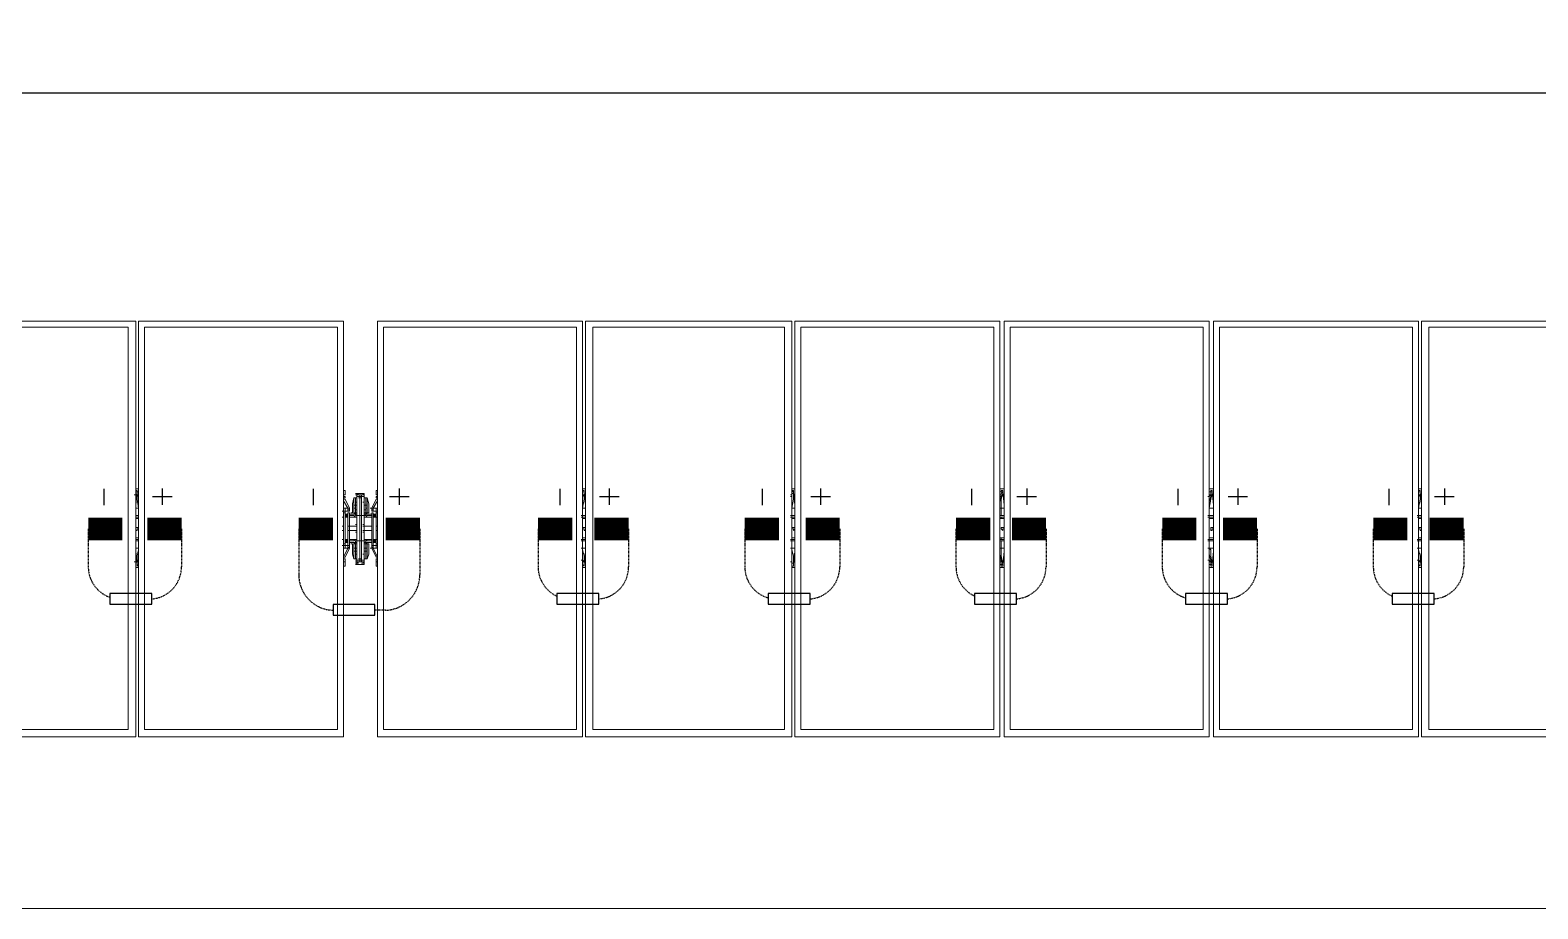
# Model space of a CAD drawing. Header units: feet. Extents: x -9903 to 12307, y -41 to 4121.
# Drawn here: x 3436.3 to 3764.7, y 2500.5 to 2692 of the extents above; entities that cross this region are included whole.
import ezdxf
from ezdxf.lldxf.tags import DXFTag

# ---------------------------------------------------------------- set-up
doc = ezdxf.new("R2010")
doc.units = ezdxf.units.FT
doc.header["$MEASUREMENT"] = 0
doc.linetypes.add('HIDDEN', pattern=[0.375, 0.25, -0.125])
for name, color, linetype in [('E-HARN-COMP', 8, 'Continuous'), ('E-TRNK-CABL-NEG', 6, 'HIDDEN'), ('E-TRUNK-CABLE-POS', 6, 'HIDDEN'), ('G-ANNO-TEXT', 1, 'Continuous'), ('Polarity-Text', 7, 'Continuous'), ('PV-DC-CABL-UG+', 5, 'DC+')]:
    doc.layers.add(name, color=color, linetype=linetype)
doc.styles.add('NEI-A', font='arial.ttf')
tags = doc.linetypes.add('DC+', pattern='A,0.176989,-0.049113,["DC+",NEI-A,S=0.1,R=0,X=0,Y=-0.05],-0.049113,-0.250887,0.176989', length=0.703091).pattern_tags.tags
tags[6] = DXFTag(74, 10)

# ---------------------------------------------------------------- blocks, each defined once
blk = doc.blocks.new('A$Cc93f9aa1')
at = {"lineweight": 5}
for points in [[(0.7583, 0), (0.99, 0), (0.99, 0.4666), (0.7583, 0.4666)], [(0.7666, 0.0067), (0.7666, 0.4583), (0.9816, 0.4583), (0.9816, 0.0067)], [(1.2233, 0), (0.9933, 0), (0.9933, 0.4666), (1.2233, 0.4666)], [(1, 0.0067), (1, 0.4583), (1.2166, 0.4583), (1.2166, 0.0067)], [(1.4583, 0), (1.2283, 0), (1.2283, 0.4666), (1.4583, 0.4666)], [(1.4516, 0.4583), (1.2349, 0.4583), (1.2349, 0.0067), (1.4516, 0.0067)], [(1.4633, 0.4666), (1.6933, 0.4666), (1.6933, 0), (1.4633, 0)], [(1.6866, 0.4583), (1.4699, 0.4583), (1.4699, 0.0067), (1.6866, 0.0067)], [(1.6966, 0.4666), (1.9283, 0.4666), (1.9283, 0), (1.6966, 0)], [(1.9199, 0.4583), (1.7049, 0.4583), (1.7049, 0.0067), (1.9199, 0.0067)], [(1.9316, 0), (2.1616, 0), (2.1616, 0.4666), (1.9316, 0.4666)], [(2.1549, 0.4583), (1.9383, 0.4583), (1.9383, 0.0067), (2.1549, 0.0067)], [(2.1999, 0), (2.4299, 0), (2.4299, 0.4666), (2.1999, 0.4666)], [(2.2066, 0.4583), (2.4232, 0.4583), (2.4232, 0.0067), (2.2066, 0.0067)], [(2.6649, 0.4666), (2.4332, 0.4666), (2.4332, 0), (2.6649, 0)], [(2.4416, 0.4583), (2.6566, 0.4583), (2.6566, 0.0067), (2.4416, 0.0067)], [(0.9916, 0.275), (0.9916, 0.2733)], [(2.1632, 0.27), (2.1632, 0.2667), (2.1632, 0.27), (2.1632, 0.275), (2.1616, 0.275), (2.1632, 0.275)], [(2.1866, 0.2683), (2.1849, 0.2683), (2.1849, 0.2733), (2.1849, 0.2717), (2.1832, 0.2717), (2.1849, 0.2717), (2.1866, 0.2717), (2.1849, 0.2717), (2.1832, 0.27), (2.1849, 0.27), (2.1849, 0.2683)], [(2.1866, 0.2733), (2.1849, 0.2733)], [(2.1982, 0.2667), (2.1982, 0.27), (2.1982, 0.275), (2.1999, 0.275), (2.1982, 0.275), (2.1982, 0.27)], [(2.1699, 0.255), (2.1682, 0.255), (2.1666, 0.2533), (2.1682, 0.255), (2.1682, 0.2517), (2.1666, 0.2517), (2.1682, 0.2517), (2.1682, 0.255)], [(2.1732, 0.2567), (2.1732, 0.2517), (2.1732, 0.25), (2.1749, 0.25), (2.1749, 0.255), (2.1732, 0.255), (2.1732, 0.2567), (2.1732, 0.2583), (2.1732, 0.2667), (2.1749, 0.2667), (2.1732, 0.2667), (2.1716, 0.2617), (2.1716, 0.25), (2.1716, 0.2517), (2.1716, 0.25), (2.1716, 0.2617), (2.1732, 0.2667), (2.1732, 0.2583), (2.1749, 0.2583), (2.1749, 0.255), (2.1732, 0.255), (2.1732, 0.2567), (2.1732, 0.2583), (2.1749, 0.2583), (2.1749, 0.2667), (2.1766, 0.2667), (2.1749, 0.2667), (2.1749, 0.2583), (2.1749, 0.255), (2.1749, 0.25), (2.1732, 0.25)], [(2.1799, 0.2683), (2.1799, 0.2467), (2.1766, 0.2467), (2.1766, 0.2683)], [(2.1782, 0.2617), (2.1766, 0.2617)], [(2.1816, 0.27), (2.1799, 0.27), (2.1782, 0.27), (2.1799, 0.27)], [(2.1832, 0.2683), (2.1816, 0.2683), (2.1799, 0.2683), (2.1816, 0.2683), (2.1799, 0.2683), (2.1816, 0.2683)], [(2.1816, 0.2683), (2.1799, 0.2683)], [(2.1816, 0.27), (2.1832, 0.27)], [(2.1832, 0.2683), (2.1816, 0.2683), (2.1816, 0.27), (2.1832, 0.27), (2.1816, 0.27), (2.1832, 0.27), (2.1816, 0.27), (2.1816, 0.2683)], [(2.1816, 0.2683), (2.1816, 0.2467), (2.1849, 0.2467), (2.1849, 0.2683)], [(2.1866, 0.2667), (2.1882, 0.2667), (2.1882, 0.2583), (2.1866, 0.2583), (2.1866, 0.2667), (2.1849, 0.2667), (2.1866, 0.2667), (2.1866, 0.2583), (2.1882, 0.2583), (2.1882, 0.2667)], [(2.1866, 0.2617), (2.1849, 0.2617)], [(2.1866, 0.2617), (2.1849, 0.2617)], [(2.1882, 0.2567), (2.1882, 0.2583), (2.1882, 0.2567), (2.1882, 0.2517), (2.1882, 0.25), (2.1866, 0.25), (2.1866, 0.255), (2.1882, 0.255)], [(2.1882, 0.2667), (2.1899, 0.2617), (2.1899, 0.25), (2.1899, 0.2517), (2.1899, 0.25), (2.1899, 0.2617)], [(2.1899, 0.25), (2.1899, 0.26), (2.1899, 0.25), (2.1916, 0.25)], [(2.1949, 0.255), (2.1932, 0.255), (2.1949, 0.2533), (2.1932, 0.255)], [(2.1949, 0.2517), (2.1932, 0.2517), (2.1932, 0.215), (2.1949, 0.215), (2.1932, 0.215), (2.1932, 0.2517), (2.1949, 0.2517), (2.1932, 0.2517), (2.1932, 0.255), (2.1932, 0.2517)], [(2.1632, 0.2467), (2.1632, 0.245), (2.1616, 0.245), (2.1632, 0.245), (2.1649, 0.245), (2.1649, 0.2467), (2.1649, 0.2483), (2.1632, 0.2483)], [(2.1649, 0.2483), (2.1632, 0.2467), (2.1649, 0.245), (2.1666, 0.2467)], [(2.1649, 0.2483), (2.1632, 0.2467), (2.1649, 0.245), (2.1666, 0.2467)], [(2.1649, 0.2483), (2.1666, 0.2483)], [(2.1666, 0.245), (2.1666, 0.2483), (2.1666, 0.2467), (2.1649, 0.2467), (2.1666, 0.2467), (2.1649, 0.2467), (2.1666, 0.2467), (2.1649, 0.2467), (2.1666, 0.2467), (2.1649, 0.2467), (2.1666, 0.2467), (2.1649, 0.2467), (2.1666, 0.2467), (2.1649, 0.2467), (2.1666, 0.2467), (2.1649, 0.2467), (2.1666, 0.2467), (2.1649, 0.2467), (2.1666, 0.2467), (2.1649, 0.2467), (2.1666, 0.2467), (2.1666, 0.245), (2.1649, 0.245)], [(2.1666, 0.2517), (2.1666, 0.2533)], [(2.1666, 0.215), (2.1682, 0.215), (2.1682, 0.2517), (2.1666, 0.2517), (2.1682, 0.2517), (2.1682, 0.215)], [(2.1766, 0.245), (2.1682, 0.245)], [(2.1749, 0.2483), (2.1766, 0.2483)], [(2.1866, 0.2483), (2.1849, 0.2483)], [(2.1932, 0.245), (2.1849, 0.245)], [(2.1882, 0.25), (2.1866, 0.2483), (2.1866, 0.25), (2.1866, 0.2483), (2.1882, 0.25), (2.1866, 0.2483), (2.1882, 0.2483), (2.1866, 0.2483)], [(2.1982, 0.2517), (2.1949, 0.2517), (2.1949, 0.2533), (2.1949, 0.2517)], [(2.1966, 0.2483), (2.1949, 0.2467), (2.1966, 0.245), (2.1982, 0.2467)], [(2.1966, 0.2483), (2.1949, 0.2467), (2.1966, 0.245), (2.1982, 0.2467)], [(2.1966, 0.245), (2.1982, 0.245), (2.1982, 0.2467), (2.1982, 0.2483), (2.1966, 0.2483), (2.1949, 0.2483), (2.1949, 0.2467), (2.1949, 0.245)], [(2.2016, 0.245), (2.1999, 0.245)], [(0.99, 0.235), (0.9916, 0.235), (0.9916, 0.2333), (0.9933, 0.2333), (0.9933, 0.2317), (0.9916, 0.2317), (0.99, 0.2317), (0.99, 0.2333)], [(1.225, 0.235), (1.2266, 0.235), (1.2266, 0.2317), (1.2233, 0.2317), (1.2233, 0.2333), (1.225, 0.2333)], [(1.4599, 0.235), (1.4616, 0.2333), (1.4616, 0.2317), (1.4583, 0.2317), (1.4583, 0.2333), (1.4599, 0.2333)], [(1.6949, 0.235), (1.6949, 0.2333), (1.6966, 0.2333), (1.6966, 0.2317), (1.6949, 0.2317), (1.6933, 0.2317), (1.6933, 0.2333)], [(1.9283, 0.235), (1.9299, 0.235), (1.9299, 0.2333), (1.9316, 0.2333), (1.9316, 0.2317), (1.9299, 0.2317), (1.9283, 0.2317), (1.9283, 0.2333)], [(2.1632, 0.235), (2.1616, 0.235)], [(2.1632, 0.235), (2.1616, 0.235)], [(2.1632, 0.23), (2.1616, 0.23)], [(2.1632, 0.23), (2.1616, 0.23)], [(2.2016, 0.235), (2.1999, 0.235)], [(2.2016, 0.235), (2.1999, 0.235)], [(2.2016, 0.23), (2.1999, 0.23)], [(2.2016, 0.23), (2.1999, 0.23)], [(2.4332, 0.235), (2.4316, 0.235), (2.4316, 0.2333), (2.4299, 0.2333), (2.4299, 0.2317), (2.4316, 0.2317), (2.4332, 0.2317), (2.4332, 0.2333)], [(2.1632, 0.2167), (2.1649, 0.2167), (2.1649, 0.2183), (2.1666, 0.2183), (2.1649, 0.2183), (2.1666, 0.2183), (2.1649, 0.2183), (2.1666, 0.2183), (2.1649, 0.2183), (2.1666, 0.2183), (2.1649, 0.2183), (2.1649, 0.2167), (2.1666, 0.2167), (2.1666, 0.2183), (2.1666, 0.22), (2.1649, 0.22), (2.1632, 0.22), (2.1616, 0.22), (2.1632, 0.22), (2.1632, 0.2183)], [(2.1649, 0.22), (2.1632, 0.2183), (2.1649, 0.2167), (2.1666, 0.2183)], [(2.1649, 0.22), (2.1632, 0.2183), (2.1649, 0.2167), (2.1666, 0.2183)], [(2.1649, 0.22), (2.1632, 0.22), (2.1632, 0.2183), (2.1632, 0.2167), (2.1649, 0.2167), (2.1666, 0.2167), (2.1666, 0.2183), (2.1666, 0.22)], [(2.1666, 0.21), (2.1666, 0.2117), (2.1666, 0.2133), (2.1632, 0.2133), (2.1632, 0.21)], [(2.1649, 0.2167), (2.1666, 0.2167), (2.1666, 0.2183), (2.1649, 0.2183), (2.1649, 0.22), (2.1666, 0.22), (2.1666, 0.2183), (2.1649, 0.2183), (2.1666, 0.2183), (2.1649, 0.2183), (2.1666, 0.2183), (2.1649, 0.2183), (2.1666, 0.2183), (2.1649, 0.2183), (2.1666, 0.2183), (2.1649, 0.2183), (2.1649, 0.22), (2.1666, 0.22), (2.1666, 0.2183), (2.1666, 0.2167)], [(2.1666, 0.2133), (2.1682, 0.2133), (2.1682, 0.21), (2.1682, 0.2133)], [(2.1699, 0.21), (2.1682, 0.21), (2.1682, 0.2117), (2.1666, 0.2117), (2.1682, 0.2117), (2.1682, 0.21)], [(2.1682, 0.22), (2.1766, 0.22)], [(2.1732, 0.1983), (2.1716, 0.205), (2.1716, 0.215), (2.1716, 0.2133), (2.1716, 0.215), (2.1716, 0.205)], [(2.1732, 0.2133), (2.1732, 0.2083), (2.1732, 0.21), (2.1749, 0.21), (2.1749, 0.2117), (2.1749, 0.215), (2.1732, 0.215), (2.1732, 0.2083), (2.1732, 0.2067), (2.1732, 0.2083), (2.1732, 0.21), (2.1749, 0.21), (2.1749, 0.2117), (2.1749, 0.215), (2.1749, 0.2167), (2.1732, 0.215), (2.1749, 0.2167), (2.1732, 0.215), (2.1749, 0.2167), (2.1749, 0.215), (2.1732, 0.215)], [(2.1732, 0.1983), (2.1732, 0.2067), (2.1749, 0.2067), (2.1749, 0.1983)], [(2.1732, 0.1983), (2.1749, 0.1983), (2.1749, 0.2067), (2.1732, 0.2067)], [(2.1749, 0.21), (2.1749, 0.2067)], [(2.1782, 0.2033), (2.1766, 0.2033)], [(2.1782, 0.2033), (2.1766, 0.2033)], [(2.1849, 0.22), (2.1932, 0.22)], [(2.1882, 0.2167), (2.1866, 0.2167), (2.1882, 0.215), (2.1866, 0.2167), (2.1882, 0.215), (2.1866, 0.2167), (2.1882, 0.2167), (2.1866, 0.2167), (2.1849, 0.2167), (2.1866, 0.2167)], [(2.1866, 0.2033), (2.1849, 0.2033)], [(2.1866, 0.2033), (2.1849, 0.2033)], [(2.1882, 0.2067), (2.1882, 0.2083), (2.1882, 0.215), (2.1866, 0.215), (2.1866, 0.2117), (2.1866, 0.21), (2.1882, 0.21), (2.1882, 0.2083)], [(2.1866, 0.2067), (2.1866, 0.21)], [(2.1882, 0.1983), (2.1866, 0.1983), (2.1866, 0.2067), (2.1882, 0.2067)], [(2.1882, 0.1983), (2.1882, 0.2067), (2.1866, 0.2067), (2.1866, 0.1983)], [(2.1882, 0.1983), (2.1899, 0.205), (2.1899, 0.215), (2.1899, 0.2133), (2.1899, 0.215), (2.1899, 0.205)], [(2.1949, 0.21), (2.1932, 0.21)], [(2.1966, 0.22), (2.1949, 0.2183), (2.1966, 0.2167), (2.1982, 0.2183)], [(2.1966, 0.22), (2.1949, 0.2183), (2.1966, 0.2167), (2.1982, 0.2183)], [(2.1966, 0.2167), (2.1982, 0.2167), (2.1982, 0.2183), (2.1982, 0.22), (2.1966, 0.22), (2.1949, 0.22), (2.1949, 0.2183), (2.1949, 0.2167)], [(2.1982, 0.2183), (2.1966, 0.2183)], [(2.1982, 0.2183), (2.1966, 0.2183)], [(2.2016, 0.22), (2.1999, 0.22)], [(2.1616, 0.19), (2.1632, 0.19), (2.1632, 0.195), (2.1632, 0.19)], [(2.1632, 0.1983), (2.1632, 0.1967)], [(2.1766, 0.1983), (2.1749, 0.1983)], [(2.1799, 0.195), (2.1782, 0.195)], [(2.1832, 0.1983), (2.1816, 0.1983), (2.1799, 0.1983), (2.1816, 0.1983)], [(2.1832, 0.1967), (2.1816, 0.1967)], [(2.1866, 0.1983), (2.1849, 0.1983)], [(2.1982, 0.1967), (2.1982, 0.1983)], [(2.1999, 0.19), (2.1982, 0.19), (2.1982, 0.195), (2.1982, 0.19)]]:
    blk.add_lwpolyline(points, close=True, dxfattribs=at)
for points in [[(2.1549, 0.0067), (2.1549, 0.4583)], [(2.1616, 0.4666), (2.1616, 0)], [(2.1999, 0), (2.1999, 0.4666)], [(2.2066, 0.0067), (2.2066, 0.4583)], [(0.99, 0.2767), (0.9933, 0.2767)], [(0.99, 0.2733), (0.99, 0.27)], [(0.995, 0.255), (0.9933, 0.255), (0.9933, 0.2567), (0.9916, 0.2633), (0.9916, 0.2733), (0.9916, 0.27), (0.9933, 0.2683)], [(1.2233, 0.2767), (1.2283, 0.2767)], [(1.225, 0.27), (1.225, 0.2733), (1.225, 0.275), (1.225, 0.2733), (1.2266, 0.2733), (1.2266, 0.27), (1.2283, 0.2683)], [(1.225, 0.275), (1.2266, 0.275)], [(1.2299, 0.255), (1.2283, 0.255), (1.2266, 0.2567), (1.2266, 0.2633), (1.225, 0.2733)], [(1.4583, 0.2767), (1.4633, 0.2767)], [(1.4616, 0.2683), (1.4616, 0.27), (1.4616, 0.2733), (1.4599, 0.2733), (1.4599, 0.275), (1.4616, 0.275)], [(1.4599, 0.275), (1.4599, 0.2733), (1.4599, 0.27)], [(1.4633, 0.255), (1.4616, 0.255), (1.4616, 0.2633), (1.4599, 0.2733)], [(1.6933, 0.2767), (1.6966, 0.2767)], [(1.6949, 0.2733), (1.6949, 0.275), (1.6949, 0.2733)], [(1.6966, 0.2683), (1.6966, 0.27), (1.6966, 0.2717), (1.6949, 0.2717), (1.6949, 0.2733), (1.6949, 0.27)], [(1.6983, 0.255), (1.6966, 0.255), (1.6966, 0.2567), (1.6949, 0.2633), (1.6949, 0.2733)], [(1.9283, 0.2767), (1.9316, 0.2767)], [(1.9283, 0.2733), (1.9283, 0.27)], [(1.9333, 0.255), (1.9316, 0.255), (1.9316, 0.2567), (1.9299, 0.2633), (1.9299, 0.2733), (1.9299, 0.275), (1.9299, 0.27), (1.9316, 0.2683)], [(2.1799, 0.2467), (2.1799, 0.2667), (2.1799, 0.2683), (2.1799, 0.27), (2.1782, 0.27), (2.1766, 0.27), (2.1782, 0.27), (2.1766, 0.27), (2.1766, 0.2733), (2.1766, 0.2717), (2.1782, 0.2717), (2.1766, 0.2717), (2.1766, 0.2733), (2.1766, 0.2683), (2.1782, 0.2683), (2.1766, 0.2683), (2.1766, 0.27), (2.1766, 0.2617), (2.1766, 0.2383), (2.1766, 0.235), (2.1782, 0.235), (2.1766, 0.235), (2.1782, 0.235), (2.1766, 0.235), (2.1682, 0.235), (2.1682, 0.23), (2.1766, 0.23), (2.1782, 0.23), (2.1766, 0.23), (2.1782, 0.23), (2.1766, 0.23), (2.1782, 0.23), (2.1766, 0.23), (2.1782, 0.23), (2.1766, 0.23), (2.1782, 0.23)], [(2.1799, 0.2717), (2.1782, 0.2717), (2.1766, 0.2717), (2.1782, 0.27), (2.1799, 0.27), (2.1799, 0.2683), (2.1799, 0.2667), (2.1816, 0.2667), (2.1832, 0.2667), (2.1816, 0.2667), (2.1799, 0.2667), (2.1799, 0.2467), (2.1799, 0.2683), (2.1766, 0.2683), (2.1766, 0.2467), (2.1799, 0.2467), (2.1799, 0.2183), (2.1799, 0.1967), (2.1766, 0.1967), (2.1766, 0.2183), (2.1749, 0.2183), (2.1749, 0.2167), (2.1766, 0.2167), (2.1749, 0.2167), (2.1766, 0.2167), (2.1749, 0.2167), (2.1766, 0.2167), (2.1749, 0.2167), (2.1766, 0.2167), (2.1682, 0.2167)], [(2.1766, 0.2733), (2.1832, 0.2733), (2.1849, 0.2733), (2.1782, 0.2733), (2.1766, 0.2733), (2.1782, 0.2733), (2.1766, 0.2733), (2.1782, 0.2733)], [(2.1766, 0.2717), (2.1782, 0.27)], [(2.1782, 0.2717), (2.1766, 0.2717)], [(2.1832, 0.2717), (2.1849, 0.2717), (2.1832, 0.27), (2.1849, 0.27), (2.1849, 0.2617), (2.1849, 0.2383), (2.1849, 0.235), (2.1866, 0.235), (2.1849, 0.235), (2.1932, 0.235), (2.1932, 0.23), (2.1849, 0.23), (2.1849, 0.2267), (2.1849, 0.23), (2.1866, 0.23), (2.1849, 0.23), (2.1866, 0.23), (2.1849, 0.23)], [(2.1849, 0.2367), (2.1849, 0.235), (2.1866, 0.235), (2.1849, 0.235), (2.1849, 0.2383), (2.1849, 0.2617), (2.1849, 0.27), (2.1866, 0.27), (2.1849, 0.27), (2.1866, 0.27), (2.1849, 0.27), (2.1866, 0.27), (2.1849, 0.27), (2.1849, 0.2733), (2.1849, 0.2717)], [(2.1849, 0.2733), (2.1866, 0.2733)], [(2.4332, 0.2767), (2.4299, 0.2767)], [(2.4316, 0.255), (2.4299, 0.255), (2.4299, 0.2567), (2.4316, 0.2633), (2.4316, 0.2733), (2.4316, 0.275), (2.4316, 0.27), (2.4299, 0.2683)], [(2.4332, 0.27), (2.4332, 0.2733)], [(0.995, 0.2467), (0.9933, 0.2467), (0.9933, 0.255)], [(1.2299, 0.2467), (1.2283, 0.2467), (1.2283, 0.255)], [(1.4633, 0.2467), (1.4616, 0.2467), (1.4616, 0.255)], [(1.6983, 0.2467), (1.6966, 0.2467), (1.6966, 0.255)], [(1.9333, 0.2467), (1.9316, 0.2467), (1.9316, 0.255)], [(2.1632, 0.2517), (2.1666, 0.2517), (2.1632, 0.2517), (2.1632, 0.25), (2.1616, 0.25), (2.1616, 0.2517), (2.1632, 0.2517), (2.1632, 0.255), (2.1666, 0.255), (2.1666, 0.2533), (2.1666, 0.255), (2.1682, 0.255), (2.1632, 0.265), (2.1682, 0.255), (2.1666, 0.255), (2.1632, 0.255), (2.1632, 0.2517), (2.1632, 0.25), (2.1616, 0.25), (2.1616, 0.215), (2.1632, 0.215), (2.1632, 0.2133), (2.1666, 0.2133), (2.1666, 0.2117), (2.1666, 0.21), (2.1682, 0.21), (2.1632, 0.2), (2.1682, 0.21), (2.1666, 0.21), (2.1632, 0.21), (2.1632, 0.2133), (2.1616, 0.2133), (2.1616, 0.215), (2.1616, 0.2133)], [(2.1632, 0.2667), (2.1632, 0.2667)], [(2.1632, 0.2667), (2.1632, 0.2667)], [(2.1699, 0.235), (2.1682, 0.235), (2.1766, 0.235), (2.1766, 0.2383), (2.1766, 0.2617), (2.1766, 0.27), (2.1782, 0.27), (2.1766, 0.27), (2.1782, 0.27)], [(2.1682, 0.2483), (2.1766, 0.2483), (2.1749, 0.2483), (2.1732, 0.25), (2.1749, 0.2483), (2.1766, 0.2483), (2.1749, 0.2483), (2.1732, 0.25), (2.1716, 0.25), (2.1716, 0.26), (2.1716, 0.25), (2.1732, 0.25), (2.1749, 0.2483), (2.1732, 0.25), (2.1749, 0.2483), (2.1749, 0.25), (2.1749, 0.2483), (2.1749, 0.2467), (2.1766, 0.2467), (2.1766, 0.2183), (2.1799, 0.2183), (2.1799, 0.2467), (2.1816, 0.2467), (2.1816, 0.2183), (2.1849, 0.2183), (2.1849, 0.2467), (2.1866, 0.2467), (2.1866, 0.2483), (2.1849, 0.2483), (2.1932, 0.2483)], [(2.1732, 0.26), (2.1732, 0.26)], [(2.1732, 0.26), (2.1732, 0.26)], [(2.1766, 0.27), (2.1766, 0.27)], [(2.1766, 0.27), (2.1766, 0.27)], [(2.1766, 0.2617), (2.1782, 0.2617)], [(2.1766, 0.2617), (2.1782, 0.2617)], [(2.1782, 0.27), (2.1799, 0.27)], [(2.1782, 0.27), (2.1799, 0.27)], [(2.1932, 0.2167), (2.1849, 0.2167), (2.1866, 0.2167), (2.1866, 0.2183), (2.1849, 0.2183), (2.1849, 0.1967), (2.1816, 0.1967), (2.1816, 0.2183), (2.1799, 0.2183), (2.1799, 0.2467), (2.1816, 0.2467), (2.1816, 0.2683), (2.1849, 0.2683), (2.1849, 0.2467), (2.1816, 0.2467), (2.1816, 0.2183), (2.1849, 0.2183), (2.1849, 0.2467)], [(2.1849, 0.27), (2.1849, 0.27)], [(2.1849, 0.27), (2.1849, 0.27)], [(2.1866, 0.2583), (2.1866, 0.255)], [(2.1866, 0.2583), (2.1866, 0.255), (2.1882, 0.255), (2.1882, 0.2567)], [(2.1866, 0.255), (2.1866, 0.25), (2.1882, 0.25), (2.1882, 0.2567)], [(2.1882, 0.26), (2.1882, 0.26)], [(2.1882, 0.26), (2.1882, 0.26)], [(2.1999, 0.2517), (2.1999, 0.25), (2.1999, 0.2517), (2.1982, 0.2517), (2.1982, 0.255), (2.1949, 0.255), (2.1949, 0.2533), (2.1949, 0.255), (2.1932, 0.255), (2.1982, 0.265), (2.1932, 0.255), (2.1949, 0.255), (2.1982, 0.255), (2.1982, 0.2517), (2.1982, 0.25), (2.1999, 0.25), (2.1999, 0.215), (2.1982, 0.215), (2.1982, 0.2133), (2.1949, 0.2133), (2.1949, 0.2117), (2.1949, 0.21), (2.1949, 0.2117), (2.1932, 0.2117), (2.1932, 0.21), (2.1932, 0.2133), (2.1949, 0.2133), (2.1949, 0.2117), (2.1932, 0.2117), (2.1932, 0.21), (2.1932, 0.2133), (2.1949, 0.2133), (2.1982, 0.2133), (2.1982, 0.215), (2.1999, 0.215), (2.1999, 0.25), (2.1982, 0.25), (2.1982, 0.2517), (2.1999, 0.2517), (2.2016, 0.2517)], [(2.1982, 0.2667), (2.1982, 0.2667)], [(2.1982, 0.2667), (2.1982, 0.2667)], [(2.4316, 0.2467), (2.4299, 0.2467), (2.4299, 0.255)], [(0.99, 0.2467), (0.9933, 0.2467)], [(0.99, 0.245), (0.9933, 0.245), (0.995, 0.245)], [(0.9933, 0.245), (0.9933, 0.2433), (0.99, 0.2433)], [(1.2233, 0.2467), (1.2283, 0.2467)], [(1.2233, 0.245), (1.2283, 0.245), (1.2299, 0.245)], [(1.2233, 0.2433), (1.2266, 0.2433), (1.2283, 0.2433), (1.2283, 0.245)], [(1.4583, 0.2467), (1.4616, 0.2467)], [(1.4583, 0.245), (1.4616, 0.245), (1.4633, 0.245)], [(1.4583, 0.2433), (1.4616, 0.2433), (1.4633, 0.2433)], [(1.4616, 0.2433), (1.4616, 0.245)], [(1.6933, 0.2467), (1.6966, 0.2467)], [(1.6933, 0.245), (1.6966, 0.245), (1.6983, 0.245)], [(1.6966, 0.245), (1.6966, 0.2433), (1.6933, 0.2433)], [(1.9283, 0.2467), (1.9316, 0.2467)], [(1.9283, 0.245), (1.9316, 0.245), (1.9333, 0.245)], [(1.9316, 0.245), (1.9316, 0.2433), (1.9283, 0.2433)], [(2.1632, 0.2133), (2.1632, 0.215), (2.1616, 0.215), (2.1616, 0.25), (2.1616, 0.2517)], [(2.1616, 0.2517), (2.1632, 0.2517), (2.1616, 0.2517)], [(2.1632, 0.2483), (2.1632, 0.2483)], [(2.1666, 0.2483), (2.1649, 0.2483), (2.1632, 0.2483), (2.1632, 0.2467), (2.1632, 0.245), (2.1649, 0.245), (2.1666, 0.245), (2.1666, 0.2467), (2.1666, 0.2483), (2.1649, 0.2483)], [(2.1632, 0.2467), (2.1632, 0.2467)], [(2.1632, 0.245), (2.1632, 0.245)], [(2.1649, 0.2483), (2.1649, 0.2483)], [(2.1649, 0.2483), (2.1649, 0.245)], [(2.1649, 0.2467), (2.1666, 0.2467)], [(2.1649, 0.245), (2.1666, 0.245)], [(2.1649, 0.245), (2.1649, 0.245)], [(2.1666, 0.2517), (2.1666, 0.2517)], [(2.1666, 0.2483), (2.1666, 0.2483)], [(2.1666, 0.2467), (2.1666, 0.2483)], [(2.1666, 0.2467), (2.1666, 0.2467)], [(2.1666, 0.245), (2.1666, 0.2467)], [(2.1666, 0.245), (2.1666, 0.245)], [(2.1682, 0.2517), (2.1682, 0.2517)], [(2.1682, 0.2517), (2.1682, 0.2517)], [(2.1749, 0.245), (2.1732, 0.2467), (2.1682, 0.2467)], [(2.1749, 0.2483), (2.1766, 0.2483)], [(2.1749, 0.2483), (2.1766, 0.2483)], [(2.1832, 0.1933), (2.1849, 0.1933), (2.1832, 0.195), (2.1849, 0.1933), (2.1832, 0.1933), (2.1766, 0.1933), (2.1782, 0.1933), (2.1766, 0.1933), (2.1766, 0.195), (2.1766, 0.1967), (2.1766, 0.195), (2.1782, 0.195), (2.1766, 0.1933), (2.1782, 0.1933), (2.1766, 0.1933), (2.1782, 0.195), (2.1799, 0.195), (2.1782, 0.195), (2.1766, 0.195), (2.1766, 0.1967), (2.1766, 0.195), (2.1766, 0.1933), (2.1782, 0.195), (2.1799, 0.195), (2.1799, 0.1967), (2.1816, 0.1967), (2.1832, 0.1967), (2.1816, 0.1967), (2.1799, 0.1967), (2.1816, 0.1967), (2.1799, 0.1967), (2.1799, 0.2467), (2.1816, 0.2467)], [(2.1766, 0.2467), (2.1766, 0.2183), (2.1799, 0.2183), (2.1799, 0.1983), (2.1799, 0.1967), (2.1816, 0.1967), (2.1816, 0.195), (2.1799, 0.195), (2.1816, 0.195), (2.1832, 0.195), (2.1816, 0.195), (2.1832, 0.195), (2.1849, 0.1933), (2.1849, 0.195), (2.1866, 0.195), (2.1849, 0.195), (2.1849, 0.1967), (2.1849, 0.195), (2.1866, 0.195)], [(2.1782, 0.2367), (2.1766, 0.2367), (2.1782, 0.2367), (2.1766, 0.2367), (2.1766, 0.2383), (2.1766, 0.2367), (2.1766, 0.235), (2.1782, 0.235), (2.1766, 0.235), (2.1766, 0.2367)], [(2.1949, 0.235), (2.1932, 0.235), (2.1849, 0.235), (2.1866, 0.235), (2.1849, 0.235), (2.1849, 0.2367), (2.1849, 0.2383), (2.1849, 0.2367), (2.1866, 0.2367), (2.1849, 0.2367), (2.1866, 0.2367)], [(2.1866, 0.2483), (2.1882, 0.25)], [(2.1866, 0.2483), (2.1882, 0.25)], [(2.1866, 0.2483), (2.1882, 0.2483)], [(2.1866, 0.2483), (2.1882, 0.2483)], [(2.1932, 0.2467), (2.1882, 0.2467), (2.1866, 0.245)], [(2.1932, 0.2517), (2.1932, 0.2517)], [(2.1932, 0.2517), (2.1932, 0.2517)], [(2.1949, 0.2517), (2.1949, 0.2517)], [(2.1982, 0.2467), (2.1982, 0.2483), (2.1966, 0.2483), (2.1949, 0.2483), (2.1949, 0.2467), (2.1949, 0.245), (2.1949, 0.2483), (2.1966, 0.2483), (2.1966, 0.245), (2.1949, 0.245), (2.1966, 0.245), (2.1949, 0.245), (2.1949, 0.2467), (2.1949, 0.2483), (2.1966, 0.2483), (2.1966, 0.2467), (2.1966, 0.245), (2.1982, 0.245), (2.1982, 0.2467), (2.1966, 0.2467), (2.1982, 0.2467), (2.1966, 0.2467), (2.1982, 0.2467), (2.1966, 0.2467), (2.1982, 0.2467), (2.1966, 0.2467), (2.1982, 0.2467), (2.1966, 0.2467), (2.1982, 0.2467), (2.1966, 0.2467), (2.1982, 0.2467), (2.1966, 0.2467), (2.1982, 0.2467), (2.1966, 0.2467), (2.1982, 0.2467), (2.1966, 0.2467), (2.1982, 0.2467), (2.1966, 0.2467)], [(2.1949, 0.2483), (2.1949, 0.2483)], [(2.1949, 0.2467), (2.1949, 0.2467)], [(2.1949, 0.245), (2.1949, 0.245)], [(2.1966, 0.2483), (2.1966, 0.2483)], [(2.1966, 0.245), (2.1966, 0.245)], [(2.1982, 0.2483), (2.1982, 0.2483)], [(2.1982, 0.2467), (2.1982, 0.2467)], [(2.1982, 0.245), (2.1982, 0.245)], [(2.4332, 0.2467), (2.4299, 0.2467)], [(2.4332, 0.245), (2.4299, 0.245), (2.4316, 0.245)], [(2.4299, 0.245), (2.4299, 0.2433), (2.4332, 0.2433)], [(0.99, 0.2217), (0.9933, 0.2217), (0.9933, 0.22)], [(1.2233, 0.2217), (1.2266, 0.2217), (1.2283, 0.2217), (1.2283, 0.22)], [(1.4583, 0.2217), (1.4633, 0.2217), (1.4616, 0.2217), (1.4616, 0.22)], [(1.6933, 0.2217), (1.6966, 0.2217), (1.6966, 0.22)], [(1.9283, 0.2217), (1.9316, 0.2217), (1.9316, 0.22)], [(2.1682, 0.235), (2.1682, 0.23)], [(2.1766, 0.23), (2.1766, 0.2267), (2.1766, 0.23), (2.1682, 0.23), (2.1699, 0.23)], [(2.1782, 0.195), (2.1766, 0.195), (2.1766, 0.1967), (2.1766, 0.195), (2.1766, 0.2033), (2.1766, 0.2267), (2.1766, 0.23), (2.1766, 0.2267), (2.1766, 0.2033), (2.1766, 0.195)], [(2.1866, 0.23), (2.1849, 0.23), (2.1866, 0.23), (2.1849, 0.23), (2.1866, 0.23), (2.1849, 0.23), (2.1849, 0.2267), (2.1849, 0.2033), (2.1849, 0.195), (2.1832, 0.195), (2.1849, 0.1933), (2.1782, 0.1933), (2.1799, 0.1933)], [(2.1849, 0.195), (2.1849, 0.2033), (2.1849, 0.2267), (2.1849, 0.23), (2.1932, 0.23), (2.1949, 0.23)], [(2.1932, 0.23), (2.1932, 0.235)], [(2.4332, 0.2217), (2.4299, 0.2217), (2.4299, 0.22)], [(0.99, 0.22), (0.9933, 0.22), (0.995, 0.22)], [(0.9933, 0.2183), (0.99, 0.2183)], [(0.9916, 0.1917), (0.9916, 0.2), (0.9933, 0.21), (0.9933, 0.2183), (0.995, 0.2183)], [(1.2233, 0.22), (1.2283, 0.22), (1.2299, 0.22)], [(1.2283, 0.2183), (1.2233, 0.2183)], [(1.2299, 0.2183), (1.2283, 0.2183), (1.2283, 0.21), (1.2266, 0.2), (1.225, 0.1933), (1.225, 0.1917), (1.2266, 0.1917)], [(1.4633, 0.22), (1.4616, 0.22), (1.4583, 0.22)], [(1.4616, 0.2183), (1.4583, 0.2183)], [(1.4633, 0.21), (1.4616, 0.21), (1.4616, 0.2), (1.4599, 0.1933), (1.4599, 0.1917), (1.4616, 0.1917)], [(1.4616, 0.21), (1.4616, 0.2183), (1.4633, 0.2183)], [(1.6933, 0.22), (1.6966, 0.22), (1.6983, 0.22)], [(1.6966, 0.2183), (1.6933, 0.2183)], [(1.6983, 0.2183), (1.6966, 0.2183), (1.6966, 0.21), (1.6949, 0.2), (1.6949, 0.1917), (1.6966, 0.1917)], [(1.9283, 0.22), (1.9316, 0.22), (1.9333, 0.22)], [(1.9316, 0.2183), (1.9283, 0.2183)], [(1.9299, 0.1917), (1.9299, 0.2), (1.9316, 0.21), (1.9316, 0.2183), (1.9333, 0.2183)], [(2.1616, 0.2133), (2.1632, 0.2133), (2.1616, 0.2133)], [(2.1632, 0.22), (2.1632, 0.22)], [(2.1632, 0.2183), (2.1632, 0.2183)], [(2.1632, 0.2167), (2.1632, 0.2167)], [(2.1649, 0.22), (2.1649, 0.22)], [(2.1649, 0.2167), (2.1649, 0.2167)], [(2.1666, 0.22), (2.1666, 0.22)], [(2.1666, 0.2183), (2.1666, 0.2183)], [(2.1666, 0.2167), (2.1666, 0.2167)], [(2.1666, 0.215), (2.1666, 0.215)], [(2.1666, 0.215), (2.1666, 0.215)], [(2.1682, 0.2183), (2.1732, 0.2183), (2.1749, 0.22)], [(2.1682, 0.215), (2.1682, 0.215)], [(2.1682, 0.215), (2.1682, 0.215)], [(2.1716, 0.215), (2.1716, 0.205), (2.1716, 0.215), (2.1732, 0.215), (2.1749, 0.2167), (2.1732, 0.215)], [(2.1732, 0.205), (2.1732, 0.205)], [(2.1732, 0.205), (2.1732, 0.205)], [(2.1766, 0.2183), (2.1766, 0.1967), (2.1799, 0.1967), (2.1799, 0.1983), (2.1799, 0.2183), (2.1816, 0.2183), (2.1799, 0.2183)], [(2.1816, 0.2183), (2.1816, 0.1967), (2.1849, 0.1967), (2.1849, 0.2183)], [(2.1866, 0.22), (2.1882, 0.2183), (2.1932, 0.2183)], [(2.1866, 0.2167), (2.1866, 0.215)], [(2.1866, 0.2167), (2.1866, 0.215)], [(2.1882, 0.215), (2.1866, 0.2167)], [(2.1882, 0.215), (2.1866, 0.2167)], [(2.1866, 0.215), (2.1866, 0.2117)], [(2.1866, 0.215), (2.1882, 0.215), (2.1882, 0.2133)], [(2.1866, 0.2117), (2.1866, 0.21), (2.1882, 0.21), (2.1882, 0.2083)], [(2.1882, 0.2083), (2.1882, 0.2133)], [(2.1882, 0.205), (2.1882, 0.205)], [(2.1882, 0.205), (2.1882, 0.205)], [(2.1899, 0.215), (2.1899, 0.205), (2.1899, 0.215), (2.1916, 0.215)], [(2.1932, 0.215), (2.1932, 0.215)], [(2.1999, 0.2133), (2.1999, 0.215), (2.1999, 0.2133), (2.1982, 0.2133), (2.1982, 0.21), (2.1949, 0.21), (2.1932, 0.21), (2.1982, 0.2), (2.1932, 0.21), (2.1949, 0.21), (2.1982, 0.21), (2.1982, 0.2133), (2.1999, 0.2133), (2.2016, 0.2133)], [(2.1932, 0.215), (2.1932, 0.215)], [(2.1949, 0.2183), (2.1949, 0.22)], [(2.1966, 0.22), (2.1949, 0.22)], [(2.1949, 0.22), (2.1949, 0.2183)], [(2.1949, 0.22), (2.1949, 0.22)], [(2.1966, 0.22), (2.1949, 0.22)], [(2.1966, 0.22), (2.1949, 0.22)], [(2.1949, 0.2183), (2.1949, 0.22)], [(2.1949, 0.2167), (2.1949, 0.2183)], [(2.1949, 0.2183), (2.1949, 0.2167)], [(2.1949, 0.2183), (2.1949, 0.2183)], [(2.1949, 0.2183), (2.1949, 0.2167), (2.1966, 0.2167)], [(2.1949, 0.2167), (2.1966, 0.2167)], [(2.1949, 0.2167), (2.1966, 0.2167)], [(2.1949, 0.2167), (2.1949, 0.2167)], [(2.1949, 0.215), (2.1949, 0.215)], [(2.1949, 0.215), (2.1949, 0.215)], [(2.1966, 0.2183), (2.1966, 0.22)], [(2.1982, 0.22), (2.1966, 0.22)], [(2.1966, 0.22), (2.1966, 0.22)], [(2.1966, 0.2183), (2.1966, 0.22)], [(2.1966, 0.2183), (2.1982, 0.2183)], [(2.1966, 0.2183), (2.1982, 0.2183)], [(2.1966, 0.2183), (2.1982, 0.2183)], [(2.1966, 0.2183), (2.1982, 0.2183)], [(2.1966, 0.2183), (2.1982, 0.2183)], [(2.1966, 0.2183), (2.1982, 0.2183)], [(2.1966, 0.2183), (2.1982, 0.2183)], [(2.1966, 0.2183), (2.1982, 0.2183)], [(2.1966, 0.2167), (2.1966, 0.2183)], [(2.1966, 0.2183), (2.1982, 0.2183)], [(2.1966, 0.2183), (2.1982, 0.2183)], [(2.1966, 0.2183), (2.1982, 0.2183)], [(2.1966, 0.2183), (2.1982, 0.2183)], [(2.1966, 0.2183), (2.1982, 0.2183)], [(2.1966, 0.2183), (2.1966, 0.2167)], [(2.1966, 0.2183), (2.1982, 0.2183)], [(2.1966, 0.2167), (2.1982, 0.2167)], [(2.1966, 0.2167), (2.1966, 0.2167)], [(2.1982, 0.22), (2.1982, 0.22)], [(2.1982, 0.2183), (2.1982, 0.22)], [(2.1982, 0.2183), (2.1982, 0.2183)], [(2.1982, 0.2167), (2.1982, 0.2183)], [(2.1982, 0.2167), (2.1982, 0.2167)], [(2.4332, 0.22), (2.4299, 0.22), (2.4316, 0.22)], [(2.4316, 0.1917), (2.4316, 0.2), (2.4299, 0.21), (2.4299, 0.2183), (2.4316, 0.2183)], [(2.4299, 0.2183), (2.4332, 0.2183)], [(0.99, 0.195), (0.99, 0.1917)], [(0.99, 0.1883), (0.9933, 0.1883)], [(0.9933, 0.1967), (0.9916, 0.195), (0.9916, 0.19), (0.9916, 0.1917), (0.9933, 0.1917)], [(0.9916, 0.19), (0.9933, 0.19)], [(1.2233, 0.1883), (1.2283, 0.1883)], [(1.2283, 0.1967), (1.2266, 0.195), (1.2266, 0.1917), (1.225, 0.1917), (1.225, 0.19), (1.225, 0.1917), (1.225, 0.195)], [(1.4583, 0.1883), (1.4633, 0.1883)], [(1.4616, 0.1967), (1.4616, 0.195), (1.4616, 0.1933), (1.4599, 0.1917), (1.4599, 0.19), (1.4616, 0.19)], [(1.4599, 0.195), (1.4599, 0.1917), (1.4599, 0.19)], [(1.6933, 0.1883), (1.6966, 0.1883)], [(1.6949, 0.19), (1.6949, 0.1933), (1.6966, 0.1933), (1.6966, 0.195), (1.6966, 0.1967)], [(1.6949, 0.195), (1.6949, 0.1917), (1.6949, 0.19), (1.6966, 0.19)], [(1.9283, 0.195), (1.9283, 0.1917)], [(1.9283, 0.1883), (1.9316, 0.1883)], [(1.9316, 0.1967), (1.9299, 0.195), (1.9299, 0.19), (1.9316, 0.19)], [(1.9316, 0.1917), (1.9299, 0.1917), (1.9299, 0.19)], [(2.1632, 0.1983), (2.1632, 0.1983)], [(2.1632, 0.1983), (2.1632, 0.1983)], [(2.1632, 0.195), (2.1632, 0.195)], [(2.1632, 0.195), (2.1632, 0.195)], [(2.1732, 0.1983), (2.1732, 0.1983)], [(2.1732, 0.1983), (2.1732, 0.1983)], [(2.1766, 0.1933), (2.1782, 0.195), (2.1799, 0.195), (2.1799, 0.1967), (2.1816, 0.1967), (2.1816, 0.195), (2.1832, 0.195), (2.1816, 0.195), (2.1832, 0.195), (2.1849, 0.195), (2.1849, 0.1967), (2.1849, 0.195), (2.1849, 0.1967), (2.1849, 0.195), (2.1849, 0.1933), (2.1866, 0.1933), (2.1849, 0.1933), (2.1866, 0.1933)], [(2.1766, 0.195), (2.1766, 0.195)], [(2.1766, 0.195), (2.1766, 0.195)], [(2.1849, 0.195), (2.1849, 0.195)], [(2.1849, 0.195), (2.1849, 0.195)], [(2.1882, 0.1983), (2.1882, 0.1983)], [(2.1882, 0.1983), (2.1882, 0.1983)], [(2.1982, 0.1983), (2.1982, 0.1983)], [(2.1982, 0.1983), (2.1982, 0.1983)], [(2.1982, 0.195), (2.1982, 0.195)], [(2.1982, 0.195), (2.1982, 0.195)], [(2.4299, 0.1967), (2.4316, 0.195), (2.4316, 0.19), (2.4332, 0.19)], [(2.4332, 0.1883), (2.4299, 0.1883)], [(2.4332, 0.195), (2.4332, 0.1917), (2.4316, 0.1917), (2.4316, 0.19)]]:
    blk.add_lwpolyline(points, dxfattribs=at)
at = {"color": 8, "lineweight": 5, "true_color": 0x808080}
for points in [[(0.99, 0.2767), (0.9933, 0.2767)], [(0.99, 0.2733), (0.99, 0.2733)], [(0.9916, 0.2733), (0.99, 0.2583)], [(0.9933, 0.2733), (0.9916, 0.275)], [(1.2233, 0.2767), (1.2283, 0.2767)], [(1.225, 0.2733), (1.2233, 0.2583)], [(1.2283, 0.2733), (1.2266, 0.2733), (1.2266, 0.275), (1.225, 0.275)], [(1.225, 0.2733), (1.225, 0.2733)], [(1.4583, 0.2767), (1.4633, 0.2767)], [(1.4599, 0.2733), (1.4583, 0.2583)], [(1.4583, 0.2717), (1.4583, 0.2717)], [(1.4633, 0.2733), (1.4616, 0.2733), (1.4616, 0.275), (1.4599, 0.275)], [(1.4599, 0.2733), (1.4599, 0.2733)], [(1.6933, 0.2767), (1.6966, 0.2767)], [(1.6949, 0.2733), (1.6933, 0.2583)], [(1.6966, 0.2733), (1.6966, 0.275), (1.6949, 0.275)], [(1.6949, 0.2733), (1.6949, 0.2733)], [(1.9283, 0.2767), (1.9316, 0.2767)], [(1.9283, 0.2733), (1.9283, 0.2733)], [(1.9299, 0.2733), (1.9283, 0.2583)], [(1.9316, 0.2733), (1.9299, 0.275)], [(2.1766, 0.2717), (2.1766, 0.2717)], [(2.1766, 0.2717), (2.1766, 0.2717)], [(2.1849, 0.2717), (2.1849, 0.2717)], [(2.1849, 0.2717), (2.1849, 0.2717)], [(2.4332, 0.2767), (2.4299, 0.2767)], [(2.4299, 0.2733), (2.4316, 0.275)], [(2.4316, 0.2733), (2.4332, 0.2583)], [(2.4332, 0.2733), (2.4332, 0.2733)], [(0.9933, 0.2617), (0.9933, 0.2683), (0.9916, 0.27), (0.99, 0.27), (0.9916, 0.27), (0.9933, 0.27)], [(0.99, 0.2683), (0.99, 0.27)], [(0.99, 0.255), (0.9933, 0.255)], [(0.9933, 0.2667), (0.9933, 0.2683), (0.995, 0.2683)], [(1.2233, 0.2683), (1.2233, 0.27)], [(1.2233, 0.255), (1.2283, 0.255)], [(1.2283, 0.27), (1.2266, 0.27), (1.2266, 0.2683), (1.2283, 0.2617)], [(1.2283, 0.2667), (1.2283, 0.2683), (1.2299, 0.2683)], [(1.4583, 0.2683), (1.4583, 0.27), (1.4599, 0.27)], [(1.4583, 0.255), (1.4616, 0.255)], [(1.4633, 0.27), (1.4616, 0.27), (1.4616, 0.2683), (1.4633, 0.2617)], [(1.4633, 0.2683), (1.4616, 0.2683), (1.4616, 0.2667), (1.4633, 0.2667)], [(1.6933, 0.2683), (1.6933, 0.27)], [(1.6933, 0.255), (1.6966, 0.255)], [(1.6966, 0.2617), (1.6966, 0.27), (1.6983, 0.27)], [(1.6966, 0.2667), (1.6966, 0.2683)], [(1.9316, 0.27), (1.9299, 0.27), (1.9283, 0.27), (1.9283, 0.2683)], [(1.9283, 0.255), (1.9316, 0.255)], [(1.9299, 0.27), (1.9316, 0.2683), (1.9316, 0.2617)], [(1.9316, 0.2667), (1.9316, 0.2683), (1.9333, 0.2683)], [(2.1616, 0.27), (2.1632, 0.27), (2.1616, 0.27)], [(2.1616, 0.27), (2.1632, 0.27), (2.1616, 0.27)], [(2.1782, 0.27), (2.1799, 0.27)], [(2.1782, 0.27), (2.1799, 0.27)], [(2.1816, 0.27), (2.1832, 0.27), (2.1816, 0.27)], [(2.1832, 0.27), (2.1816, 0.27), (2.1832, 0.27)], [(2.1832, 0.27), (2.1849, 0.27)], [(2.1832, 0.27), (2.1849, 0.27)], [(2.1832, 0.27), (2.1849, 0.27)], [(2.1832, 0.27), (2.1849, 0.27)], [(2.1849, 0.27), (2.1849, 0.2617)], [(2.1849, 0.2617), (2.1849, 0.27)], [(2.1999, 0.27), (2.1982, 0.27), (2.1999, 0.27)], [(2.1999, 0.27), (2.1982, 0.27), (2.1999, 0.27)], [(2.4299, 0.27), (2.4316, 0.27), (2.4299, 0.2683), (2.4299, 0.2617)], [(2.4299, 0.2667), (2.4299, 0.2683), (2.4316, 0.2683)], [(2.4332, 0.255), (2.4299, 0.255)], [(2.4332, 0.2683), (2.4332, 0.27), (2.4349, 0.27)], [(0.9933, 0.21), (0.99, 0.21)], [(0.99, 0.2067), (0.9916, 0.1917)], [(0.9933, 0.2033), (0.9933, 0.1967), (0.9916, 0.195)], [(1.2283, 0.21), (1.2233, 0.21)], [(1.2233, 0.2067), (1.225, 0.1917)], [(1.2283, 0.195), (1.2266, 0.195), (1.2266, 0.1967), (1.2283, 0.2033)], [(1.4616, 0.21), (1.4583, 0.21)], [(1.4583, 0.2067), (1.4599, 0.1917)], [(1.4633, 0.195), (1.4616, 0.195), (1.4616, 0.1967), (1.4633, 0.2033)], [(1.6966, 0.21), (1.6933, 0.21)], [(1.6933, 0.2067), (1.6949, 0.1917)], [(1.6966, 0.2033), (1.6966, 0.195), (1.6983, 0.195)], [(1.9316, 0.21), (1.9283, 0.21)], [(1.9283, 0.2067), (1.9299, 0.1917)], [(1.9316, 0.2033), (1.9316, 0.1967), (1.9299, 0.195)], [(2.4299, 0.21), (2.4332, 0.21)], [(2.4299, 0.195), (2.4316, 0.195), (2.4299, 0.1967), (2.4299, 0.2033)], [(2.4332, 0.2067), (2.4316, 0.1917)], [(0.9933, 0.195), (0.9916, 0.195), (0.99, 0.195), (0.99, 0.1967)], [(0.99, 0.1917), (0.99, 0.1917)], [(0.99, 0.1883), (0.9933, 0.1883)], [(0.9916, 0.19), (0.9916, 0.1917), (0.9933, 0.1917)], [(0.9933, 0.1967), (0.9933, 0.1983)], [(1.2233, 0.1967), (1.2233, 0.195), (1.225, 0.195)], [(1.2233, 0.1883), (1.2283, 0.1883)], [(1.225, 0.19), (1.2266, 0.19), (1.2266, 0.1917), (1.2283, 0.1917)], [(1.225, 0.1917), (1.225, 0.1917)], [(1.2299, 0.1967), (1.2283, 0.1967), (1.2283, 0.1983)], [(1.4583, 0.1967), (1.4583, 0.195), (1.4599, 0.195)], [(1.4583, 0.1883), (1.4633, 0.1883)], [(1.4599, 0.19), (1.4616, 0.19), (1.4616, 0.1917), (1.4633, 0.1917)], [(1.4599, 0.1917), (1.4599, 0.1917)], [(1.4633, 0.1967), (1.4616, 0.1967), (1.4616, 0.1983), (1.4633, 0.1983)], [(1.6933, 0.1967), (1.6933, 0.195), (1.6949, 0.195)], [(1.6933, 0.1883), (1.6966, 0.1883)], [(1.6949, 0.19), (1.6966, 0.1917)], [(1.6949, 0.1917), (1.6949, 0.1917)], [(1.6983, 0.1967), (1.6966, 0.1967), (1.6966, 0.1983)], [(1.9316, 0.195), (1.9299, 0.195), (1.9283, 0.195), (1.9283, 0.1967)], [(1.9283, 0.1917), (1.9283, 0.1917)], [(1.9283, 0.1883), (1.9316, 0.1883)], [(1.9299, 0.19), (1.9299, 0.1917), (1.9316, 0.1917)], [(1.9316, 0.1967), (1.9316, 0.1983)], [(2.1766, 0.1933), (2.1766, 0.1933)], [(2.1766, 0.1933), (2.1766, 0.1933)], [(2.1782, 0.195), (2.1799, 0.195)], [(2.1782, 0.195), (2.1799, 0.195)], [(2.1782, 0.195), (2.1799, 0.195)], [(2.1782, 0.195), (2.1799, 0.195)], [(2.1849, 0.1933), (2.1849, 0.1933)], [(2.1849, 0.1933), (2.1849, 0.1933)], [(2.4299, 0.1967), (2.4299, 0.1983)], [(2.4316, 0.19), (2.4316, 0.1917), (2.4299, 0.1917)], [(2.4332, 0.1883), (2.4299, 0.1883)], [(2.4332, 0.1967), (2.4332, 0.195), (2.4349, 0.195)], [(2.4332, 0.1917), (2.4332, 0.1917)]]:
    blk.add_lwpolyline(points, dxfattribs=at)
for points in [[(2.1766, 0.2733), (2.1766, 0.2717)], [(2.1849, 0.2717), (2.1849, 0.2733)], [(1.225, 0.27), (1.2233, 0.27)], [(1.6949, 0.27), (1.6933, 0.27)], [(2.1616, 0.2667), (2.1632, 0.2667)], [(2.1666, 0.255), (2.1616, 0.265), (2.1632, 0.265), (2.1616, 0.265)], [(2.1632, 0.255), (2.1616, 0.255), (2.1616, 0.2567), (2.1616, 0.255)], [(2.1749, 0.2583), (2.1766, 0.2583)], [(2.1766, 0.255), (2.1749, 0.255)], [(2.1766, 0.235), (2.1766, 0.2383), (2.1766, 0.2617), (2.1766, 0.27), (2.1766, 0.2617), (2.1766, 0.2383), (2.1766, 0.235), (2.1782, 0.235)], [(2.1816, 0.27), (2.1799, 0.27), (2.1782, 0.27), (2.1799, 0.27), (2.1782, 0.27), (2.1799, 0.27)], [(2.1799, 0.27), (2.1782, 0.27)], [(2.1849, 0.27), (2.1832, 0.27)], [(2.1849, 0.235), (2.1849, 0.2383), (2.1849, 0.2617), (2.1849, 0.2383)], [(2.1849, 0.2583), (2.1866, 0.2583)], [(2.1866, 0.255), (2.1849, 0.255)], [(2.1999, 0.265), (2.1982, 0.265), (2.1999, 0.265), (2.1949, 0.255)], [(2.1999, 0.2667), (2.1982, 0.2667)], [(2.1999, 0.255), (2.1999, 0.2567), (2.1999, 0.255), (2.1982, 0.255)], [(2.1632, 0.25), (2.1632, 0.2483)], [(2.1632, 0.245), (2.1632, 0.22)], [(2.1666, 0.2483), (2.1666, 0.2517)], [(2.1666, 0.22), (2.1666, 0.245)], [(2.1749, 0.25), (2.1766, 0.25)], [(2.1849, 0.25), (2.1866, 0.25)], [(2.1949, 0.2517), (2.1949, 0.2483)], [(2.1949, 0.245), (2.1949, 0.22)], [(2.1982, 0.2483), (2.1982, 0.25)], [(2.1982, 0.22), (2.1982, 0.245)], [(2.1782, 0.2367), (2.1766, 0.2367)], [(2.1782, 0.2367), (2.1766, 0.2367)], [(2.1782, 0.23), (2.1766, 0.23), (2.1766, 0.2033), (2.1766, 0.195), (2.1766, 0.2033), (2.1766, 0.2267), (2.1766, 0.23)], [(2.1782, 0.2283), (2.1766, 0.2283)], [(2.1782, 0.2283), (2.1766, 0.2283)], [(2.1866, 0.2367), (2.1849, 0.2367)], [(2.1866, 0.2367), (2.1849, 0.2367)], [(2.1866, 0.235), (2.1849, 0.235)], [(2.1866, 0.23), (2.1849, 0.23)], [(2.1849, 0.23), (2.1849, 0.2033), (2.1849, 0.2267)], [(2.1866, 0.2283), (2.1849, 0.2283)], [(2.1866, 0.2283), (2.1849, 0.2283)], [(2.1616, 0.21), (2.1632, 0.21), (2.1616, 0.21), (2.1616, 0.2117)], [(2.1616, 0.2017), (2.1666, 0.21)], [(2.1632, 0.2167), (2.1632, 0.215)], [(2.1666, 0.215), (2.1666, 0.2167)], [(2.1766, 0.215), (2.1749, 0.215)], [(2.1749, 0.2117), (2.1766, 0.2117)], [(2.1766, 0.2067), (2.1749, 0.2067)], [(2.1849, 0.2033), (2.1849, 0.195), (2.1832, 0.195), (2.1849, 0.195), (2.1832, 0.195), (2.1816, 0.195), (2.1832, 0.195), (2.1849, 0.195), (2.1832, 0.195), (2.1849, 0.195)], [(2.1866, 0.215), (2.1849, 0.215)], [(2.1849, 0.2117), (2.1866, 0.2117)], [(2.1866, 0.2067), (2.1849, 0.2067)], [(2.1949, 0.2167), (2.1949, 0.215)], [(2.1949, 0.21), (2.1999, 0.2017)], [(2.1982, 0.215), (2.1982, 0.2167)], [(2.1982, 0.21), (2.1999, 0.21), (2.1999, 0.2117), (2.1999, 0.21)], [(2.1616, 0.2), (2.1632, 0.2)], [(2.1616, 0.1983), (2.1632, 0.1983)], [(2.1616, 0.1967), (2.1632, 0.1967)], [(2.1616, 0.195), (2.1632, 0.195)], [(2.1782, 0.1933), (2.1766, 0.1933)], [(2.1799, 0.195), (2.1782, 0.195)], [(2.1799, 0.195), (2.1782, 0.195)], [(2.1832, 0.1967), (2.1816, 0.1967), (2.1799, 0.1967), (2.1816, 0.1967)], [(2.1866, 0.1933), (2.1849, 0.1933)], [(2.1999, 0.2), (2.1982, 0.2)], [(2.1999, 0.1983), (2.1982, 0.1983)], [(2.1999, 0.1967), (2.1982, 0.1967)], [(2.1999, 0.195), (2.1982, 0.195)]]:
    blk.add_lwpolyline(points, close=True, dxfattribs=at)

msp = doc.modelspace()

# ---------------------------------------------------------------- linework, layer by layer
at = {"layer": 'E-HARN-COMP', "const_width": 5}
for points in [[(3448.98, 2583.32), (3456.43, 2583.32)], [(3461.84, 2583.32), (3469.29, 2583.32)], [(3494.81, 2583.32), (3502.27, 2583.32)], [(3513.74, 2583.32), (3521.2, 2583.32)], [(3546.95, 2583.32), (3554.4, 2583.32)], [(3559.21, 2583.32), (3566.67, 2583.32)], [(3591.97, 2583.32), (3599.42, 2583.32)], [(3605.21, 2583.32), (3612.67, 2583.32)], [(3637.97, 2583.32), (3645.42, 2583.32)], [(3650.14, 2583.32), (3657.59, 2583.32)], [(3682.89, 2583.32), (3690.35, 2583.32)], [(3696.1, 2583.32), (3703.55, 2583.32)], [(3728.86, 2583.32), (3736.31, 2583.32)], [(3741.11, 2583.32), (3748.56, 2583.32)]]:
    msp.add_lwpolyline(points, dxfattribs=at)
at = {"layer": 'E-HARN-COMP'}
for points in [[(3458.25, 2569.23), (3453.69, 2569.23), (3453.69, 2566.91), (3458.25, 2566.91)], [(3458.25, 2566.91), (3462.82, 2566.91), (3462.82, 2569.23), (3458.25, 2569.23)], [(3555.63, 2569.23), (3551.07, 2569.23), (3551.07, 2566.91), (3555.63, 2566.91)], [(3555.63, 2566.91), (3560.19, 2566.91), (3560.19, 2569.23), (3555.63, 2569.23)], [(3601.63, 2569.23), (3597.06, 2569.23), (3597.06, 2566.91), (3601.63, 2566.91)], [(3601.63, 2566.91), (3606.19, 2566.91), (3606.19, 2569.23), (3601.63, 2569.23)], [(3646.55, 2569.23), (3641.99, 2569.23), (3641.99, 2566.91), (3646.55, 2566.91)], [(3646.55, 2566.91), (3651.12, 2566.91), (3651.12, 2569.23), (3646.55, 2569.23)], [(3692.52, 2569.23), (3687.95, 2569.23), (3687.95, 2566.91), (3692.52, 2566.91)], [(3692.52, 2566.91), (3697.08, 2566.91), (3697.08, 2569.23), (3692.52, 2569.23)], [(3737.52, 2569.23), (3732.96, 2569.23), (3732.96, 2566.91), (3737.52, 2566.91)], [(3737.52, 2566.91), (3742.09, 2566.91), (3742.09, 2569.23), (3737.52, 2569.23)], [(3506.85, 2566.84), (3502.29, 2566.84), (3502.29, 2564.51), (3506.85, 2564.51)], [(3506.85, 2564.51), (3511.42, 2564.51), (3511.42, 2566.84), (3506.85, 2566.84)]]:
    msp.add_lwpolyline(points, dxfattribs=at)
at = {"layer": 'E-TRNK-CABL-NEG', "ltscale": 0.1}
for points in [[(3448.98, 2583.32), (3448.98, 2575.08, 0.319123), (3453.69, 2568.44, 0.319123)], [(3494.81, 2583.32), (3494.81, 2573.35, 0.404462), (3502.3, 2565.61)], [(3546.95, 2583.32), (3546.95, 2575.08, 0.294061), (3551.07, 2568.68, 0.294061)], [(3591.97, 2583.32), (3591.97, 2575.08, 0.334879), (3597.06, 2568.32, 0.334879)], [(3637.97, 2583.32), (3637.97, 2575.08, 0.289984), (3641.99, 2568.73, 0.289984)], [(3682.89, 2583.32), (3682.89, 2575.08, 0.333388), (3687.95, 2568.33, 0.333388)], [(3728.86, 2583.32), (3728.86, 2575.08, 0.293541), (3732.96, 2568.69, 0.293541)]]:
    msp.add_lwpolyline(points, format="xyb", dxfattribs=at)
at = {"layer": 'E-TRUNK-CABLE-POS', "ltscale": 0.1}
for points in [[(3469.29, 2583.32), (3469.29, 2575.08, -0.391396), (3462.82, 2568.08, -0.391396)], [(3521.2, 2583.32), (3521.2, 2573.35, -0.404462), (3513.72, 2565.61), (3511.42, 2565.61)], [(3566.67, 2583.32), (3566.67, 2575.08, -0.391396), (3560.19, 2568.08, -0.391396)], [(3612.67, 2583.32), (3612.67, 2575.08, -0.391396), (3606.19, 2568.08, -0.391396)], [(3657.59, 2583.32), (3657.59, 2575.08, -0.391396), (3651.12, 2568.08, -0.391396)], [(3703.55, 2583.32), (3703.55, 2575.08, -0.391396), (3697.08, 2568.08, -0.391396)], [(3748.56, 2583.32), (3748.56, 2575.08, -0.391396), (3742.09, 2568.08, -0.391396)]]:
    msp.add_lwpolyline(points, format="xyb", dxfattribs=at)
at = {"layer": 'G-ANNO-TEXT', "flags": 128}
msp.add_lwpolyline([(2678.86, 2664.72, -0.298343), (2697.37, 2678.37), (3326.75, 2678.37, 0.298343), (3345.25, 2692.02, 0.298343), (3363.76, 2678.37), (3921.92, 2678.37, -0.512843), (3932.9, 2664.84)], format="xyb", dxfattribs=at)
at = {"layer": 'Polarity-Text'}
for p, q in [((3452.37, 2592.1), (3452.37, 2588.48)), ((3465.1, 2592.17), (3465.1, 2588.55)), ((3497.97, 2592.1), (3497.97, 2588.48)), ((3516.7, 2592.17), (3516.7, 2588.55)), ((3551.72, 2592.1), (3551.72, 2588.48)), ((3562.47, 2592.17), (3562.47, 2588.55)), ((3595.75, 2592.1), (3595.75, 2588.48)), ((3608.47, 2592.17), (3608.47, 2588.55)), ((3641.37, 2592.1), (3641.37, 2588.48)), ((3653.4, 2592.17), (3653.4, 2588.55)), ((3686.29, 2592.1), (3686.29, 2588.48)), ((3699.36, 2592.17), (3699.36, 2588.55)), ((3732.25, 2592.1), (3732.25, 2588.48)), ((3744.37, 2592.17), (3744.37, 2588.55)), ((3467.23, 2590.36), (3462.96, 2590.36)), ((3518.84, 2590.36), (3514.56, 2590.36)), ((3564.61, 2590.36), (3560.34, 2590.36)), ((3610.61, 2590.36), (3606.33, 2590.36)), ((3655.53, 2590.36), (3651.26, 2590.36)), ((3701.5, 2590.36), (3697.22, 2590.36)), ((3746.51, 2590.36), (3742.23, 2590.36))]:
    msp.add_line(p, q, dxfattribs=at)
at = {"layer": 'PV-DC-CABL-UG+', "ltscale": 0.6}
msp.add_lwpolyline([(3892.55, 2500.55), (2054.73, 2500.68)], dxfattribs=at)

# ---------------------------------------------------------------- block references
at = {"xscale": 194.04614304, "yscale": 194.04614304, "zscale": 194.04614304, "rotation": 180}
msp.add_blockref('A$Cc93f9aa1', (3931.46, 2628.59), dxfattribs=at)

doc.saveas('drawing.dxf')
